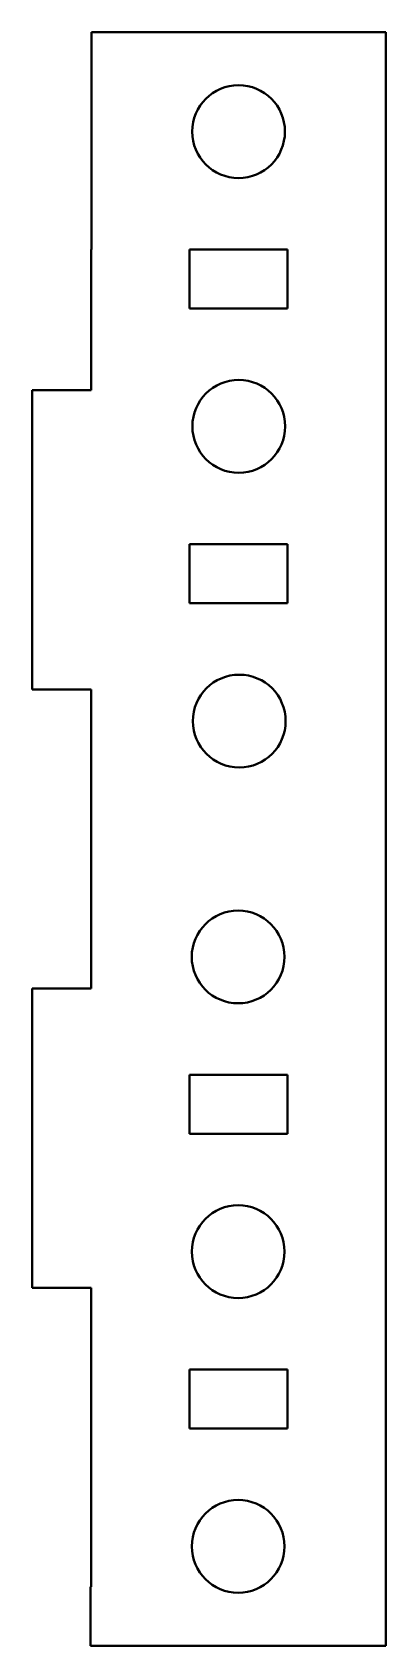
# Model space of a CAD drawing. Header units: inches. Extents: x 8.75 to 9.5, y -1.71 to 1.71.
import ezdxf

# ---------------------------------------------------------------- set-up
doc = ezdxf.new("R2010")
doc.units = ezdxf.units.IN
doc.header["$MEASUREMENT"] = 0
doc.layers.add('Visible', color=7, linetype='Continuous', lineweight=40)

msp = doc.modelspace()

# ---------------------------------------------------------------- linework, layer by layer
at = {"layer": 'Visible'}
for p, q in [((9.5, 1.7106), (8.8759, 1.7106)), ((8.8759, 1.25), (8.8759, 1.7106)), ((9.5, 1.7106), (9.5, -1.7106)), ((8.8759, 1.25), (8.875, 1.25)), ((8.875, 0.9514), (8.875, 1.25)), ((9.0833, 1.25), (9.0833, 1.125)), ((9.2917, 1.25), (9.0833, 1.25)), ((9.2917, 1.25), (9.2917, 1.125)), ((9.2917, 1.125), (9.0833, 1.125)), ((8.875, 0.9514), (8.75, 0.9514)), ((8.75, 0.3171), (8.75, 0.9514)), ((9.0833, 0.625), (9.0833, 0.5)), ((9.2917, 0.625), (9.0833, 0.625)), ((9.2917, 0.625), (9.2917, 0.5)), ((9.2917, 0.5), (9.0833, 0.5)), ((8.875, 0.3171), (8.75, 0.3171)), ((8.875, -0.3171), (8.875, 0.3171)), ((8.875, -0.3171), (8.75, -0.3171)), ((8.75, -0.9514), (8.75, -0.3171)), ((9.0833, -0.5), (9.0833, -0.625)), ((9.2917, -0.5), (9.0833, -0.5)), ((9.2917, -0.5), (9.2917, -0.625)), ((9.2917, -0.625), (9.0833, -0.625)), ((8.875, -0.9514), (8.75, -0.9514)), ((8.875, -1.5856), (8.875, -0.9514)), ((9.0833, -1.125), (9.0833, -1.25)), ((9.2917, -1.125), (9.0833, -1.125)), ((9.2917, -1.125), (9.2917, -1.25)), ((9.2917, -1.25), (9.0833, -1.25)), ((8.875, -1.5856), (8.8738, -1.5856)), ((8.8738, -1.5856), (8.8738, -1.7106)), ((9.5, -1.7106), (8.8738, -1.7106))]:
    msp.add_line(p, q, dxfattribs=at)
for centre in [(9.1877, 1.5), (9.1882, 0.875), (9.1892, 0.25), (9.1868, -0.25), (9.1869, -0.875), (9.1869, -1.5)]:
    msp.add_circle(centre, 0.0984, dxfattribs=at)

doc.saveas('drawing.dxf')
